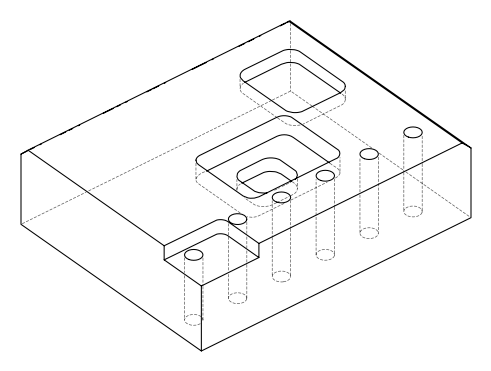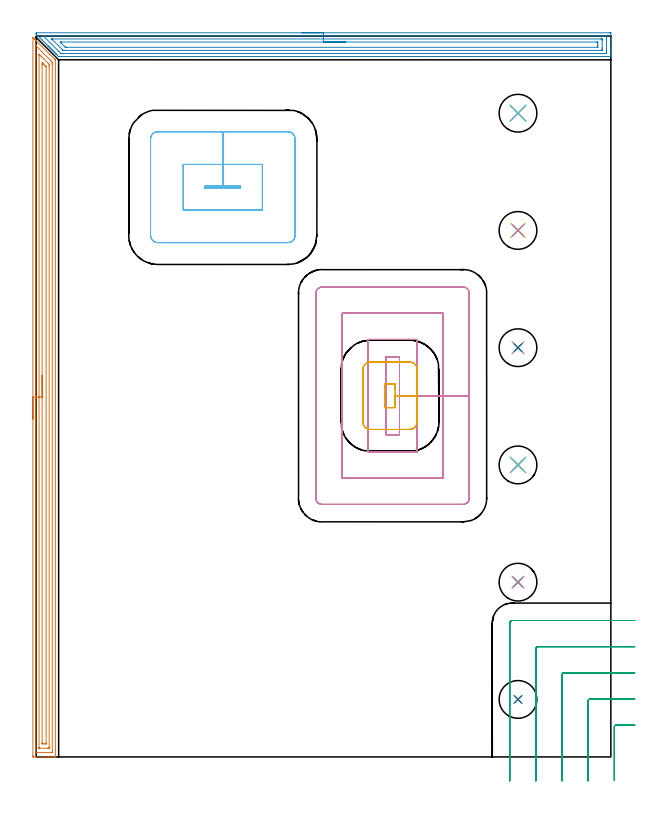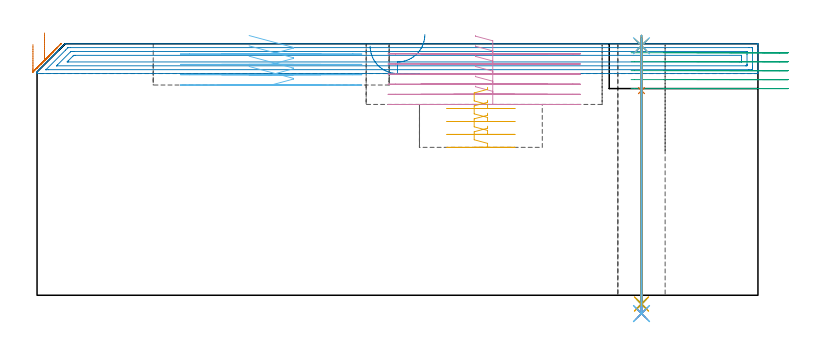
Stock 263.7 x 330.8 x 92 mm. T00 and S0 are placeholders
(PLAN: 24 operations, 15 tool changes, 44.8 min)
(1 AREA_MILL | FG_CHAMFER_SURFACE | UGT0205_001 | 10.64 min | 17550 mm3)
(2 AREA_MILL_1 | FG_CHAMFER_SURFACE_1 | UGT0205_001 | 8.55 min | 15265 mm3)
(3 MILL_CORNER_NOTCH_RECTANGULAR | CORNER_NOTCH_RECTANGULAR | UGT0201_008 | Follow Part, ap 4, ae 75% | 4.68 min | 62683 mm3)
(4 MILL_RECTANGULAR_POCKET | POCKET_RECTANGULAR_STRAIGHT | UGT0201_008 | Follow Part, ap 4, ae 75% | 10.78 min | 219543 mm3)
(5 MILL_RECTANGULAR_POCKET_1 | POCKET_RECTANGULAR_STRAIGHT_1 | UGT0201_136 | Follow Part, ap 5, ae 75% | 1.68 min | 33471 mm3)
(6 MILL_RECTANGULAR_POCKET_2 | POCKET_RECTANGULAR_STRAIGHT_2 | UGT0201_136 | Follow Part, ap 5, ae 75% | 3.66 min | 90112 mm3)
(7 SPOT_DRILL | STEP1HOLE | NXT0321_9005460120000 | 0.03 min | 3 mm3)
(8 SPOT_DRILL_1 | STEP1HOLE_1 | NXT0321_9005460120000 | 0.03 min | 15 mm3)
(9 SPOT_DRILL_2 | STEP1HOLE_2 | NXT0321_9005460120000 | 0.03 min | 9 mm3)
(10 SPOT_DRILL_3 | STEP1HOLE_3 | NXT0321_9005460120000 | 0.03 min | 6 mm3)
(11 SPOT_DRILL_4 | STEP1HOLE_4 | NXT0321_9005460120000 | 0.03 min | 7 mm3)
(12 SPOT_DRILL_5 | STEP1HOLE_5 | NXT0321_9005460120000 | 0.03 min | 0 mm3)
(13 DRILL_THROUGH_HOLE_INTO_CENTER | STEP1HOLE | NXT0301_065 | 0.33 min | 5217 mm3)
(14 DRILL_TO_ENLARGE_THROUGH_HOLE | STEP1HOLE | UGT0301_244 | 0.34 min | 12519 mm3)
(15 DRILL_THROUGH_HOLE_INTO_CENTER_1 | STEP1HOLE_1 | NXT0301_065 | 0.39 min | 6360 mm3)
(16 DRILL_TO_ENLARGE_THROUGH_HOLE_1 | STEP1HOLE_1 | UGT0301_244 | 0.4 min | 15230 mm3)
(17 DRILL_THROUGH_HOLE_INTO_CENTER_2 | STEP1HOLE_2 | NXT0301_065 | 0.39 min | 6368 mm3)
(18 DRILL_TO_ENLARGE_THROUGH_HOLE_2 | STEP1HOLE_2 | UGT0301_244 | 0.4 min | 15224 mm3)
(19 DRILL_THROUGH_HOLE_INTO_CENTER_3 | STEP1HOLE_3 | NXT0301_065 | 0.39 min | 6349 mm3)
(20 DRILL_TO_ENLARGE_THROUGH_HOLE_3 | STEP1HOLE_3 | UGT0301_244 | 0.4 min | 15231 mm3)
(21 DRILL_THROUGH_HOLE_INTO_CENTER_4 | STEP1HOLE_4 | NXT0301_065 | 0.39 min | 6370 mm3)
(22 DRILL_TO_ENLARGE_THROUGH_HOLE_4 | STEP1HOLE_4 | UGT0301_244 | 0.4 min | 15242 mm3)
(23 DRILL_THROUGH_HOLE_INTO_CENTER_5 | STEP1HOLE_5 | NXT0301_065 | 0.39 min | 6343 mm3)
(24 DRILL_TO_ENLARGE_THROUGH_HOLE_5 | STEP1HOLE_5 | UGT0301_244 | 0.4 min | 15261 mm3)
(TOOL UGT0205_001 | Chamfer Mill 20 x 3 x 45 deg. | D20 FL50 Z2)
(TOOL UGT0201_008 | End Mill 16 mm | D16 FL32 Z4)
(TOOL UGT0201_136 | Carbide End Mill 20.0 | D20 FL30 Z4)
(TOOL NXT0321_9005460120000 | NC Spot Drill, 142deg, 12mm, Carbide, Uncoated | D12 PA142 FL30 Z2)
(TOOL NXT0301_065 | Carbide Drill 9.4mm [860.1-0940-075A1-MM 2214] | D9.4 PA140 FL98 Z2)
(TOOL UGT0301_244 | Twist Drill 17.3 mm | D17.3 PA118 FL130 Z2)
(OP 1 AREA_MILL)
G17 G21 G94 G90
T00 M6
G54
G17 G0 G90 X-1.5 Y155.1 S1061 M3
G43 Z102. H0
Z91.7
G94 G1 Y155.138 Z90.828 F250.
Y155.252 Z89.964
Y155.441 Z89.112
Y155.703 Z88.28
Y156.037 Z87.474
Y156.44 Z86.7
Y156.909 Z85.964
Y157.44 Z85.272
Y158.029 Z84.629
Y158.672 Z84.04
Y159.364 Z83.509
Y160.1 Z83.04
Y160.874 Z82.637
Y161.68 Z82.303
Y162.512 Z82.041
Y163.364 Z81.852
Y164.229 Z81.738
Y165.1 Z81.7
X-1.499 Y330.171 Z81.699
X-1.494 Y330.183 Z81.704
X-1.474 Y330.171 Z81.724
X-1.279 Y329.98 Z81.92
X-1.208 Y329.908 Z81.992
X-0.719 Y329.421 Z82.476
X-0.571 Y329.273 Z82.626
X-0.426 Y329.128 Z82.771
X-0.282 Y328.984 Z82.914
X-0.144 Y328.845 Z83.054
X0.02 Y328.681 Z83.218
X0.155 Y328.547 Z83.351
X0.283 Y328.418 Z83.481
X6.266 Y322.434 Z89.466
X8.512 Y320.189 Z91.71
X8.714 Y319.984 Z91.911
X8.797 Y319.895 Z91.989
X8.8 Y319.742 Z92.
Y0.179
X8.798 Y0.01 Z91.989
X8.665 Y0.003 Z91.857
X8.525 Y0. Z91.725
X8.28 Z91.48
X7.582 Z90.777
X6.359 Z89.556
X5.834 Z89.029
X5.223 Z88.418
X-1.156 Z82.042
X-1.422 Y0.004 Z81.775
X-1.492 Y0.01 Z81.705
X-1.499 Y0.083 Z81.699
X-1.5 Y0.626 Z81.7
Y165.1
X-0.086 Z83.114
X-0.085 Y325.999 Z83.115
X-0.084 Y326.206 Z83.116
X-0.081 Y326.307 Z83.119
X-0.08 Y326.317 Z83.12
X-0.067 Y326.309 Z83.133
X-0.035 Y326.281 Z83.165
X0.251 Y325.999 Z83.451
X6.507 Y319.742 Z89.707
X6.708 Y319.537 Z89.908
X7.379 Y318.848 Z90.579
X7.384 Y318.156 Z90.584
X7.385 Y317.954 Z90.585
Y2.413
X7.383 Y2.067 Z90.583
X7.381 Y2.025 Z90.581
X7.38 Y2.012 Z90.58
X7.354 Y2.009 Z90.554
X7.247 Y2.003 Z90.447
X7.112 Y2.001 Z90.312
X0.122 Y2. Z83.322
X-0.036 Y2.003 Z83.164
X-0.069 Y2.007 Z83.131
X-0.079 Y2.01 Z83.121
X-0.081 Y2.021 Z83.119
X-0.084 Y2.058 Z83.116
X-0.085 Y2.212 Z83.115
X-0.086 Y165.1 Z83.114
X1.328 Z84.528
X1.329 Y321.669 Z84.529
X1.334 Y322.424 Z84.534
X1.335 Y322.438 Z84.535
X1.368 Y322.424 Z84.568
X1.466 Y322.331 Z84.666
X2.271 Y321.53 Z85.471
X5.846 Y317.954 Z89.046
X5.964 Y317.821 Z89.164
X5.97 Y317.06 Z89.17
X5.971 Y316.921 Z89.171
Y4.955
X5.969 Y4.201 Z89.169
X5.967 Y4.065 Z89.167
X5.965 Y4.022 Z89.165
X5.932 Y4.01 Z89.132
X5.834 Y4.008 Z89.034
X5.157 Y4.001 Z88.357
X1.466 Z84.666
X1.4 Y4.002 Z84.6
X1.348 Y4.007 Z84.548
X1.337 Y4.01 Z84.537
X1.334 Y4.023 Z84.534
X1.331 Y4.061 Z84.531
X1.329 Y4.201 Z84.529
Y4.341
X1.328 Y165.1 Z84.528
X2.743 Z85.943
Y317.541
X2.744 Y317.954 Z85.944
X2.747 Y318.431 Z85.947
X2.749 Y318.577 Z85.949
X3.034 Y318.308 Z86.234
X3.213 Y318.135 Z86.413
X3.397 Y317.954 Z86.597
X4.087 Y317.264 Z87.287
X4.289 Y317.06 Z87.489
X4.501 Y316.838 Z87.701
X4.551 Y316.784 Z87.751
X4.553 Y316.759 Z87.753
X4.555 Y316.699 Z87.755
X4.557 Y316.58 Z87.757
Y6.241
X4.556 Y6.113 Z87.756
X4.552 Y6.028 Z87.752
X4.55 Y6.011 Z87.75
X4.544 Y6.008 Z87.744
X4.518 Y6.005 Z87.718
X4.087 Y6. Z87.287
X3.202 Z86.402
X2.786 Y6.01 Z85.986
X2.749 Y6.018 Z85.949
X2.746 Y6.051 Z85.946
X2.744 Y6.099 Z85.944
X2.743 Y6.146 Z85.943
Y6.47
Y165.1
Y165.972 Z85.981
Y166.837 Z86.095
Y167.688 Z86.283
Y168.52 Z86.546
Y169.326 Z86.88
Y170.1 Z87.282
Y170.836 Z87.751
Y171.528 Z88.282
Y172.171 Z88.872
Y172.761 Z89.515
Y173.292 Z90.207
Y173.76 Z90.943
Y174.163 Z91.717
Y174.497 Z92.523
Y174.759 Z93.355
Y174.948 Z94.206
Y175.062 Z95.071
Y175.1 Z95.943
G0 Z102.
M5
M2
(OP 2 AREA_MILL_1)
G17 G21 G94 G90
T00 M6
G54
G17 G0 G90 X121.85 Y332.3 S1061 M3
G43 Z102. H0
Z91.1
G94 G1 X121.888 Z90.228 F250.
X122.002 Z89.364
X122.191 Z88.512
X122.453 Z87.68
X122.787 Z86.874
X123.19 Z86.1
X123.658 Z85.364
X124.19 Z84.672
X124.779 Z84.029
X125.422 Z83.44
X126.114 Z82.908
X126.85 Z82.44
X127.624 Z82.037
X128.43 Z81.703
X129.262 Z81.441
X130.114 Z81.252
X130.978 Z81.138
X131.85 Z81.1
X263.09
X263.425 Y332.296 Z81.102
X263.69 Y332.292 Z81.106
X263.7 Y332.022 Z81.375
Y324.627 Z88.767
Y324.064 Z89.333
Y323.738 Z89.658
Y323.175 Z90.221
Y322.849 Z90.546
Y321.81 Z91.589
X263.692 Y321.44 Z91.951
X263.69 Y321.403 Z91.988
X263.536 Y321.4 Z92.
X10.43
X10.305 Y321.405 Z91.99
X10.23 Y321.469 Z91.929
X9.538 Y322.162 Z91.238
X9.442 Y322.256 Z91.14
X9.35 Y322.349 Z91.05
X9.24 Y322.459 Z90.94
X9.146 Y322.552 Z90.844
X9.055 Y322.645 Z90.755
X8.943 Y322.757 Z90.642
X8.849 Y322.849 Z90.547
X8.76 Y322.94 Z90.459
X8.645 Y323.054 Z90.345
X8.553 Y323.145 Z90.251
X8.465 Y323.235 Z90.164
X8.348 Y323.352 Z90.047
X8.257 Y323.442 Z89.955
X8.169 Y323.53 Z89.869
X8.05 Y323.65 Z89.75
X7.96 Y323.738 Z89.658
X7.874 Y323.825 Z89.574
X7.752 Y323.947 Z89.452
X7.664 Y324.034 Z89.362
X7.579 Y324.121 Z89.279
X7.455 Y324.245 Z89.154
X7.368 Y324.331 Z89.065
X7.284 Y324.416 Z88.983
X7.157 Y324.542 Z88.857
X7.071 Y324.627 Z88.769
X6.989 Y324.711 Z88.688
X6.86 Y324.84 Z88.559
X6.775 Y324.923 Z88.473
X6.693 Y325.006 Z88.393
X6.562 Y325.138 Z88.262
X6.478 Y325.22 Z88.176
X6.398 Y325.301 Z88.098
X6.264 Y325.435 Z87.964
X6.182 Y325.516 Z87.88
X6.103 Y325.597 Z87.803
X5.967 Y325.733 Z87.666
X5.886 Y325.813 Z87.584
X5.808 Y325.892 Z87.507
X5.669 Y326.03 Z87.369
X5.589 Y326.109 Z87.287
X5.513 Y326.187 Z87.212
X5.372 Y326.328 Z87.071
X5.293 Y326.405 Z86.991
X5.074 Y326.626 Z86.774
X4.404 Y327.295 Z86.102
X4.189 Y327.511 Z85.889
X3.515 Y328.184 Z85.213
X3.31 Y328.39 Z85.01
X2.626 Y329.073 Z84.324
X2.432 Y329.268 Z84.132
X2.396 Y329.304 Z84.096
X1.736 Y329.962 Z83.434
X1.553 Y330.147 Z83.253
X1.503 Y330.197 Z83.203
X0.847 Y330.851 Z82.545
X0.675 Y331.025 Z82.375
X0.61 Y331.09 Z82.31
X0.128 Y331.572 Z81.827
X0.015 Y331.687 Z81.711
X0.003 Y331.707 Z81.692
X0.001 Y331.74 Z81.659
X0. Y331.919 Z81.48
Y332.293 Z81.107
X0.109 Y332.3 Z81.1
X131.85
Y330.886 Z82.514
X260.377
X261.271 Y330.884 Z82.516
X261.304 Y330.882 Z82.518
X261.69 Y330.851 Z82.549
X261.697 Y330.46 Z82.94
X261.699 Y329.962 Z83.438
X261.7 Y329.568 Z83.832
X261.699 Y323.738 Z89.662
X261.698 Y323.346 Z90.054
X261.69 Y322.849 Z90.551
X261.336 Y322.817 Z90.583
X261.304 Y322.816 Z90.584
X260.446 Y322.814 Z90.586
X12.216 Y322.815 Z90.585
X11.351 Y322.821 Z90.579
X11.324 Y322.834 Z90.566
X11.305 Y322.849 Z90.551
X10.431 Y323.719 Z89.681
X3.3 Y330.851 Z82.549
X3.288 Y330.864 Z82.536
Y330.881 Z82.519
Y330.882 Z82.518
X4.147 Y330.886 Z82.514
X4.181
X131.85
Y329.472 Z83.928
X259.119 Y329.471 Z83.929
X259.519 Y329.468 Z83.932
X259.651 Y329.466 Z83.934
X259.69 Y329.464 Z83.936
X259.694 Y329.374 Z84.026
X259.698 Y329.253 Z84.147
X259.699 Y329.073 Z84.327
X259.7 Y328.892 Z84.508
Y325.336 Z88.064
X259.699 Y324.627 Z88.773
X259.698 Y324.449 Z88.951
X259.69 Y324.267 Z89.133
X259.685 Y324.234 Z89.166
X259.668 Y324.233 Z89.167
X259.619 Y324.23 Z89.17
X259.519 Y324.229 Z89.171
X13.509
X13.109
X12.613 Y324.232 Z89.168
X12.418 Y324.236 Z89.164
X12.37 Y324.241 Z89.159
X12.303 Y324.303 Z89.097
X12.216 Y324.384 Z89.016
X7.527 Y329.073 Z84.327
X7.304 Y329.298 Z84.102
X7.159 Y329.449 Z83.951
X7.144 Y329.468 Z83.932
X7.17 Y329.47 Z83.93
X7.219 Y329.471 Z83.929
X7.352 Y329.472 Z83.928
X131.85
Y328.057 Z85.343
X256.967
X257.63 Y328.055 Z85.345
X257.667 Y328.053 Z85.347
X257.684 Y328.051 Z85.349
X257.69 Y328.04 Z85.36
X257.694 Y327.939 Z85.461
X257.698 Y327.735 Z85.665
X257.7 Y327.328 Z86.072
Y326.438 Z86.962
X257.699 Y325.977 Z87.423
X257.697 Y325.763 Z87.637
X257.693 Y325.657 Z87.743
X257.69 Y325.649 Z87.751
X257.684 Y325.647 Z87.753
X257.657 Y325.644 Z87.756
X257.606 Y325.643 Z87.757
X14.002
X13.873 Y325.644 Z87.756
X13.493 Y325.65 Z87.75
X13.396 Y325.664 Z87.736
X13.27 Y325.785 Z87.615
X13.109 Y325.941 Z87.459
X11.324 Y327.726 Z85.674
X11.082 Y327.975 Z85.425
X11.037 Y328.023 Z85.377
X11.021 Y328.051 Z85.349
X11.451 Y328.057 Z85.343
X131.85
X132.722 Z85.381
X133.586 Z85.495
X134.438 Z85.683
X135.27 Z85.946
X136.076 Z86.28
X136.85 Z86.682
X137.586 Z87.151
X138.278 Z87.682
X138.921 Z88.272
X139.51 Z88.915
X140.042 Z89.607
X140.51 Z90.343
X140.913 Z91.116
X141.247 Z91.922
X141.509 Z92.754
X141.698 Z93.606
X141.812 Z94.471
X141.85 Z95.343
G0 Z102.
M5
M2
(OP 3 MILL_CORNER_NOTCH_RECTANGULAR)
G17 G21 G94 G90
T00 M6
G54
G17 G0 G90 X274.7 Y14.6 S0 M3
G43 Z102. H0
Z88.72
G94 G1 X271.7 F250.
X266.095 F500.
G3 X265.3 Y13.805 R0.8
G1 Y-7.838
Y-10.838 F250.
G0 Z102.
X274.7 Y26.6
Z88.72
G1 X271.7
X254.096 F500.
G3 X253.3 Y25.804 R0.8
G1 Y-8.
Y-11. F250.
G0 Z102.
X274.7 Y38.6
Z88.72
G1 X271.7
X242.096 F500.
G3 X241.3 Y37.804 R0.8
G1 Y-8.
Y-11. F250.
G0 Z102.
X274.7 Y50.6
Z88.72
G1 X271.7
X230.096 F500.
G3 X229.3 Y49.804 R0.8
G1 Y-8.
Y-11. F250.
G0 Z102.
X274.7 Y62.6
Z88.72
G1 X271.7
X218.5 F500.
G3 X217.3 Y61.4 R1.2
G1 Y-8.
Y-11. F250.
G0 Z102.
X274.7 Y14.6
Z85.44
G1 X271.7
X266.095 F500.
G3 X265.3 Y13.805 R0.8
G1 Y-7.838
Y-10.838 F250.
G0 Z102.
X274.7 Y26.6
Z85.44
G1 X271.7
X254.096 F500.
G3 X253.3 Y25.804 R0.8
G1 Y-8.
Y-11. F250.
G0 Z102.
X274.7 Y38.6
Z85.44
G1 X271.7
X242.096 F500.
G3 X241.3 Y37.804 R0.8
G1 Y-8.
Y-11. F250.
G0 Z102.
X274.7 Y50.6
Z85.44
G1 X271.7
X230.096 F500.
G3 X229.3 Y49.804 R0.8
G1 Y-8.
Y-11. F250.
G0 Z102.
X274.7 Y62.6
Z85.44
G1 X271.7
X218.5 F500.
G3 X217.3 Y61.4 R1.2
G1 Y-8.
Y-11. F250.
G0 Z102.
X274.7 Y14.6
Z82.16
G1 X271.7
X266.095 F500.
G3 X265.3 Y13.805 R0.8
G1 Y-7.838
Y-10.838 F250.
G0 Z102.
X274.7 Y26.6
Z82.16
G1 X271.7
X254.096 F500.
G3 X253.3 Y25.804 R0.8
G1 Y-8.
Y-11. F250.
G0 Z102.
X274.7 Y38.6
Z82.16
G1 X271.7
X242.096 F500.
G3 X241.3 Y37.804 R0.8
G1 Y-8.
Y-11. F250.
G0 Z102.
X274.7 Y50.6
Z82.16
G1 X271.7
X230.096 F500.
G3 X229.3 Y49.804 R0.8
G1 Y-8.
Y-11. F250.
G0 Z102.
X274.7 Y62.6
Z82.16
G1 X271.7
X218.5 F500.
G3 X217.3 Y61.4 R1.2
G1 Y-8.
Y-11. F250.
G0 Z102.
X274.7 Y14.6
Z78.88
G1 X271.7
X266.095 F500.
G3 X265.3 Y13.805 R0.8
G1 Y-7.838
Y-10.838 F250.
G0 Z102.
X274.7 Y26.6
Z78.88
G1 X271.7
X254.096 F500.
G3 X253.3 Y25.804 R0.8
G1 Y-8.
Y-11. F250.
G0 Z102.
X274.7 Y38.6
Z78.88
G1 X271.7
X242.096 F500.
G3 X241.3 Y37.804 R0.8
G1 Y-8.
Y-11. F250.
G0 Z102.
X274.7 Y50.6
Z78.88
G1 X271.7
X230.096 F500.
G3 X229.3 Y49.804 R0.8
G1 Y-8.
Y-11. F250.
G0 Z102.
X274.7 Y62.6
Z78.88
G1 X271.7
X218.5 F500.
G3 X217.3 Y61.4 R1.2
G1 Y-8.
Y-11. F250.
G0 Z102.
X274.7 Y14.6
Z75.6
G1 X271.7
X266.095 F500.
G3 X265.3 Y13.805 R0.8
G1 Y-7.838
Y-10.838 F250.
G0 Z102.
X274.7 Y26.6
Z75.6
G1 X271.7
X254.096 F500.
G3 X253.3 Y25.804 R0.8
G1 Y-8.
Y-11. F250.
G0 Z102.
X274.7 Y38.6
Z75.6
G1 X271.7
X242.096 F500.
G3 X241.3 Y37.804 R0.8
G1 Y-8.
Y-11. F250.
G0 Z102.
X274.7 Y50.6
Z75.6
G1 X271.7
X230.096 F500.
G3 X229.3 Y49.804 R0.8
G1 Y-8.
Y-11. F250.
G0 Z102.
X274.7 Y62.6
Z75.6
G1 X271.7
X218.5 F500.
G3 X217.3 Y61.4 R1.2
G1 Y-8.
Y-11. F250.
G0 Z102.
M5
M2
(OP 4 MILL_RECTANGULAR_POCKET)
G17 G21 G94 G90
T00 M6
G54
G17 G0 G90 X160.4 Y148.755 S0 M3
G43 Z102. H0
Z95.
G94 G1 Y147.9 Z94.771 F250.
X166.7 Z93.083
Y165.75 Z88.3
Y183.6 F500.
X160.4
Y147.9
X166.7
Y165.75
X174.7
Y191.6
X152.4
Y139.9
X174.7
Y165.75
X186.7
Y203.6
X140.4
Y127.9
X186.7
Y165.75
X198.7
Y212.9
G3 X196. Y215.6 R2.7
G1 X131.1
G3 X128.4 Y212.9 R2.7
G1 Y118.6
G3 X131.1 Y115.9 R2.7
G1 X196.
G3 X198.7 Y118.6 R2.7
G1 Y165.75
Y166.75
G0 X160.4 Y148.755 Z91.3
G1 Y147.9 Z91.071 F250.
X166.7 Z89.383
Y165.75 Z84.6
Y183.6 F500.
X160.4
Y147.9
X166.7
Y165.75
X174.7
Y191.6
X152.4
Y139.9
X174.7
Y165.75
X186.7
Y203.6
X140.4
Y127.9
X186.7
Y165.75
X198.7
Y212.9
G3 X196. Y215.6 R2.7
G1 X131.1
G3 X128.4 Y212.9 R2.7
G1 Y118.6
G3 X131.1 Y115.9 R2.7
G1 X196.
G3 X198.7 Y118.6 R2.7
G1 Y165.75
Y166.75
G0 X160.4 Y148.755 Z87.6
G1 Y147.9 Z87.371 F250.
X166.7 Z85.683
Y165.75 Z80.9
Y183.6 F500.
X160.4
Y147.9
X166.7
Y165.75
X174.7
Y191.6
X152.4
Y139.9
X174.7
Y165.75
X186.7
Y203.6
X140.4
Y127.9
X186.7
Y165.75
X198.7
Y212.9
G3 X196. Y215.6 R2.7
G1 X131.1
G3 X128.4 Y212.9 R2.7
G1 Y118.6
G3 X131.1 Y115.9 R2.7
G1 X196.
G3 X198.7 Y118.6 R2.7
G1 Y165.75
Y166.75
G0 X160.4 Y148.755 Z83.9
G1 Y147.9 Z83.671 F250.
X166.7 Z81.983
Y165.75 Z77.2
Y183.6 F500.
X160.4
Y147.9
X166.7
Y165.75
X174.7
Y191.6
X152.4
Y139.9
X174.7
Y165.75
X186.7
Y203.6
X140.4
Y127.9
X186.7
Y165.75
X198.7
Y212.9
G3 X196. Y215.6 R2.7
G1 X131.1
G3 X128.4 Y212.9 R2.7
G1 Y118.6
G3 X131.1 Y115.9 R2.7
G1 X196.
G3 X198.7 Y118.6 R2.7
G1 Y165.75
Y166.75
G0 X160.4 Y148.755 Z80.2
G1 Y147.9 Z79.971 F250.
X166.7 Z78.283
Y165.75 Z73.5
Y183.6 F500.
X160.4
Y147.9
X166.7
Y165.75
X174.7
Y191.6
X152.4
Y139.9
X174.7
Y165.75
X186.7
Y203.6
X140.4
Y127.9
X186.7
Y165.75
X198.7
Y212.9
G3 X196. Y215.6 R2.7
G1 X131.1
G3 X128.4 Y212.9 R2.7
G1 Y118.6
G3 X131.1 Y115.9 R2.7
G1 X196.
G3 X198.7 Y118.6 R2.7
G1 Y165.75
Y166.75
G0 X160.4 Y148.755 Z76.5
G1 Y147.9 Z76.271 F250.
X166.7 Z74.583
Y165.75 Z69.8
Y183.6 F500.
X160.4
Y147.9
X166.7
Y165.75
X174.7
Y191.6
X152.4
Y139.9
X174.7
Y165.75
X186.7
Y203.6
X140.4
Y127.9
X186.7
Y165.75
X198.7
Y212.9
G3 X196. Y215.6 R2.7
G1 X131.1
G3 X128.4 Y212.9 R2.7
G1 Y118.6
G3 X131.1 Y115.9 R2.7
G1 X196.
G3 X198.7 Y118.6 R2.7
G1 Y165.75
Y166.75
G0 Z102.
M5
M2
(OP 5 MILL_RECTANGULAR_POCKET_1)
G17 G21 G94 G90
T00 M6
G54
G17 G0 G90 X164.8 Y168.473 S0 M3
G43 Z102. H0
Z76.05
G94 G1 Y171.2 Z75.319 F250.
X159.9 Z74.006
Y160.3 Z71.086
X164.8 Z69.773
Y165.75 Z68.312
Y171.2 F500.
X159.9
Y160.3
X164.8
Y165.75
X174.8
Y177.8
G3 X171.4 Y181.2 R3.4
G1 X153.3
G3 X149.9 Y177.8 R3.4
G1 Y153.7
G3 X153.3 Y150.3 R3.4
G1 X171.4
G3 X174.8 Y153.7 R3.4
G1 Y165.75
Y166.75
G0 X164.8 Y168.473 Z71.312
G1 Y171.2 Z70.582 F250.
X159.9 Z69.269
Y160.3 Z66.348
X164.8 Z65.035
Y165.75 Z63.575
Y171.2 F500.
X159.9
Y160.3
X164.8
Y165.75
X174.8
Y177.8
G3 X171.4 Y181.2 R3.4
G1 X153.3
G3 X149.9 Y177.8 R3.4
G1 Y153.7
G3 X153.3 Y150.3 R3.4
G1 X171.4
G3 X174.8 Y153.7 R3.4
G1 Y165.75
Y166.75
G0 X164.8 Y168.473 Z66.575
G1 Y171.2 Z65.844 F250.
X159.9 Z64.531
Y160.3 Z61.611
X164.8 Z60.298
Y165.75 Z58.837
Y171.2 F500.
X159.9
Y160.3
X164.8
Y165.75
X174.8
Y177.8
G3 X171.4 Y181.2 R3.4
G1 X153.3
G3 X149.9 Y177.8 R3.4
G1 Y153.7
G3 X153.3 Y150.3 R3.4
G1 X171.4
G3 X174.8 Y153.7 R3.4
G1 Y165.75
Y166.75
G0 X164.8 Y168.473 Z61.837
G1 Y171.2 Z61.107 F250.
X159.9 Z59.794
Y160.3 Z56.873
X164.8 Z55.56
Y165.75 Z54.1
Y171.2 F500.
X159.9
Y160.3
X164.8
Y165.75
X174.8
Y177.8
G3 X171.4 Y181.2 R3.4
G1 X153.3
G3 X149.9 Y177.8 R3.4
G1 Y153.7
G3 X153.3 Y150.3 R3.4
G1 X171.4
G3 X174.8 Y153.7 R3.4
G1 Y165.75
Y166.75
G0 Z102.
M5
M2
(OP 6 MILL_RECTANGULAR_POCKET_2)
G17 G21 G94 G90
T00 M6
G54
G17 G0 G90 X77.565 Y261. S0 M3
G43 Z102. H0
Z95.
G94 G1 X93.8 Z90.65 F250.
Y261.9 Z90.409
X85.65 Z88.225
X77.5 F500.
Y261.
X93.8
Y261.9
X85.65
Y271.9
X67.5
Y251.
X103.8
Y271.9
X85.65
Y286.9
X55.8
G3 X52.5 Y283.6 R3.3
G1 Y239.3
G3 X55.8 Y236. R3.3
G1 X115.5
G3 X118.8 Y239.3 R3.3
G1 Y283.6
G3 X115.5 Y286.9 R3.3
G1 X85.65
X84.65
G0 X77.565 Y261. Z91.225
G1 X93.8 Z86.875 F250.
Y261.9 Z86.634
X85.65 Z84.45
X77.5 F500.
Y261.
X93.8
Y261.9
X85.65
Y271.9
X67.5
Y251.
X103.8
Y271.9
X85.65
Y286.9
X55.8
G3 X52.5 Y283.6 R3.3
G1 Y239.3
G3 X55.8 Y236. R3.3
G1 X115.5
G3 X118.8 Y239.3 R3.3
G1 Y283.6
G3 X115.5 Y286.9 R3.3
G1 X85.65
X84.65
G0 X77.565 Y261. Z87.45
G1 X93.8 Z83.1 F250.
Y261.9 Z82.859
X85.65 Z80.675
X77.5 F500.
Y261.
X93.8
Y261.9
X85.65
Y271.9
X67.5
Y251.
X103.8
Y271.9
X85.65
Y286.9
X55.8
G3 X52.5 Y283.6 R3.3
G1 Y239.3
G3 X55.8 Y236. R3.3
G1 X115.5
G3 X118.8 Y239.3 R3.3
G1 Y283.6
G3 X115.5 Y286.9 R3.3
G1 X85.65
X84.65
G0 X77.565 Y261. Z83.675
G1 X93.8 Z79.325 F250.
Y261.9 Z79.084
X85.65 Z76.9
X77.5 F500.
Y261.
X93.8
Y261.9
X85.65
Y271.9
X67.5
Y251.
X103.8
Y271.9
X85.65
Y286.9
X55.8
G3 X52.5 Y283.6 R3.3
G1 Y239.3
G3 X55.8 Y236. R3.3
G1 X115.5
G3 X118.8 Y239.3 R3.3
G1 Y283.6
G3 X115.5 Y286.9 R3.3
G1 X85.65
X84.65
G0 Z102.
M5
M2
(OP 7 SPOT_DRILL)
G17 G21 G94 G90
T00 M6
G54
G17 G0 G90 X221.1 Y26.4 S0 M3
G43 Z102. H0
G94 G81 G98 Z74.855 F250. R78.6
G80
M5
M2
(OP 8 SPOT_DRILL_1)
G17 G21 G94 G90
T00 M6
G54
G17 G0 G90 X221.1 Y80.2 S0 M3
G43 Z102. H0
G94 G81 G98 Z91.255 F250. R95.
G80
M5
M2
(OP 9 SPOT_DRILL_2)
G17 G21 G94 G90
T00 M6
G54
G17 G0 G90 X221.1 Y134. S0 M3
G43 Z102. H0
G94 G81 G98 Z91.255 F250. R95.
G80
M5
M2
(OP 10 SPOT_DRILL_3)
G17 G21 G94 G90
T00 M6
G54
G17 G0 G90 X221.1 Y187.8 S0 M3
G43 Z102. H0
G94 G81 G98 Z91.255 F250. R95.
G80
M5
M2
(OP 11 SPOT_DRILL_4)
G17 G21 G94 G90
T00 M6
G54
G17 G0 G90 X221.1 Y241.6 S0 M3
G43 Z102. H0
G94 G81 G98 Z91.255 F250. R95.
G80
M5
M2
(OP 12 SPOT_DRILL_5)
G17 G21 G94 G90
T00 M6
G54
G17 G0 G90 X221.1 Y295.4 S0 M3
G43 Z102. H0
G94 G81 G98 Z91.255 F250. R95.
G80
M5
M2
(OP 13 DRILL_THROUGH_HOLE_INTO_CENTER)
G17 G21 G94 G90
T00 M6
G54
G17 G0 G90 X221.1 Y26.4 S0 M3
G43 Z102. H1
G94 G73 G98 Z-3.211 F250. Q8.757 R77.6
G80
M5
M2
(OP 14 DRILL_TO_ENLARGE_THROUGH_HOLE)
G17 G21 G94 G90
T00 M6
G54
G17 G0 G90 X221.1 Y26.4 S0 M3
G43 Z102. H0
G94 G73 G98 Z-6.697 F250. Q16.459 R77.6
G80
M5
M2
(OP 15 DRILL_THROUGH_HOLE_INTO_CENTER_1)
G17 G21 G94 G90
T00 M6
G54
G17 G0 G90 X221.1 Y80.2 S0 M3
G43 Z102. H1
G94 G73 G98 Z-3.211 F250. Q8.656 R94.
G80
M5
M2
(OP 16 DRILL_TO_ENLARGE_THROUGH_HOLE_1)
G17 G21 G94 G90
T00 M6
G54
G17 G0 G90 X221.1 Y80.2 S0 M3
G43 Z102. H0
G94 G73 G98 Z-6.697 F250. Q16.45 R94.
G80
M5
M2
(OP 17 DRILL_THROUGH_HOLE_INTO_CENTER_2)
G17 G21 G94 G90
T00 M6
G54
G17 G0 G90 X221.1 Y134. S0 M3
G43 Z102. H1
G94 G73 G98 Z-3.211 F250. Q8.656 R94.
G80
M5
M2
(OP 18 DRILL_TO_ENLARGE_THROUGH_HOLE_2)
G17 G21 G94 G90
T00 M6
G54
G17 G0 G90 X221.1 Y134. S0 M3
G43 Z102. H0
G94 G73 G98 Z-6.697 F250. Q16.45 R94.
G80
M5
M2
(OP 19 DRILL_THROUGH_HOLE_INTO_CENTER_3)
G17 G21 G94 G90
T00 M6
G54
G17 G0 G90 X221.1 Y187.8 S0 M3
G43 Z102. H1
G94 G73 G98 Z-3.211 F250. Q8.656 R94.
G80
M5
M2
(OP 20 DRILL_TO_ENLARGE_THROUGH_HOLE_3)
G17 G21 G94 G90
T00 M6
G54
G17 G0 G90 X221.1 Y187.8 S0 M3
G43 Z102. H0
G94 G73 G98 Z-6.697 F250. Q16.45 R94.
G80
M5
M2
(OP 21 DRILL_THROUGH_HOLE_INTO_CENTER_4)
G17 G21 G94 G90
T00 M6
G54
G17 G0 G90 X221.1 Y241.6 S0 M3
G43 Z102. H1
G94 G73 G98 Z-3.211 F250. Q8.656 R94.
G80
M5
M2
(OP 22 DRILL_TO_ENLARGE_THROUGH_HOLE_4)
G17 G21 G94 G90
T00 M6
G54
G17 G0 G90 X221.1 Y241.6 S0 M3
G43 Z102. H0
G94 G73 G98 Z-6.697 F250. Q16.45 R94.
G80
M5
M2
(OP 23 DRILL_THROUGH_HOLE_INTO_CENTER_5)
G17 G21 G94 G90
T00 M6
G54
G17 G0 G90 X221.1 Y295.4 S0 M3
G43 Z102. H1
G94 G73 G98 Z-3.211 F250. Q8.656 R94.
G80
M5
M2
(OP 24 DRILL_TO_ENLARGE_THROUGH_HOLE_5)
G17 G21 G94 G90
T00 M6
G54
G17 G0 G90 X221.1 Y295.4 S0 M3
G43 Z102. H0
G94 G73 G98 Z-6.697 F250. Q16.45 R94.
G80
M5
M2
